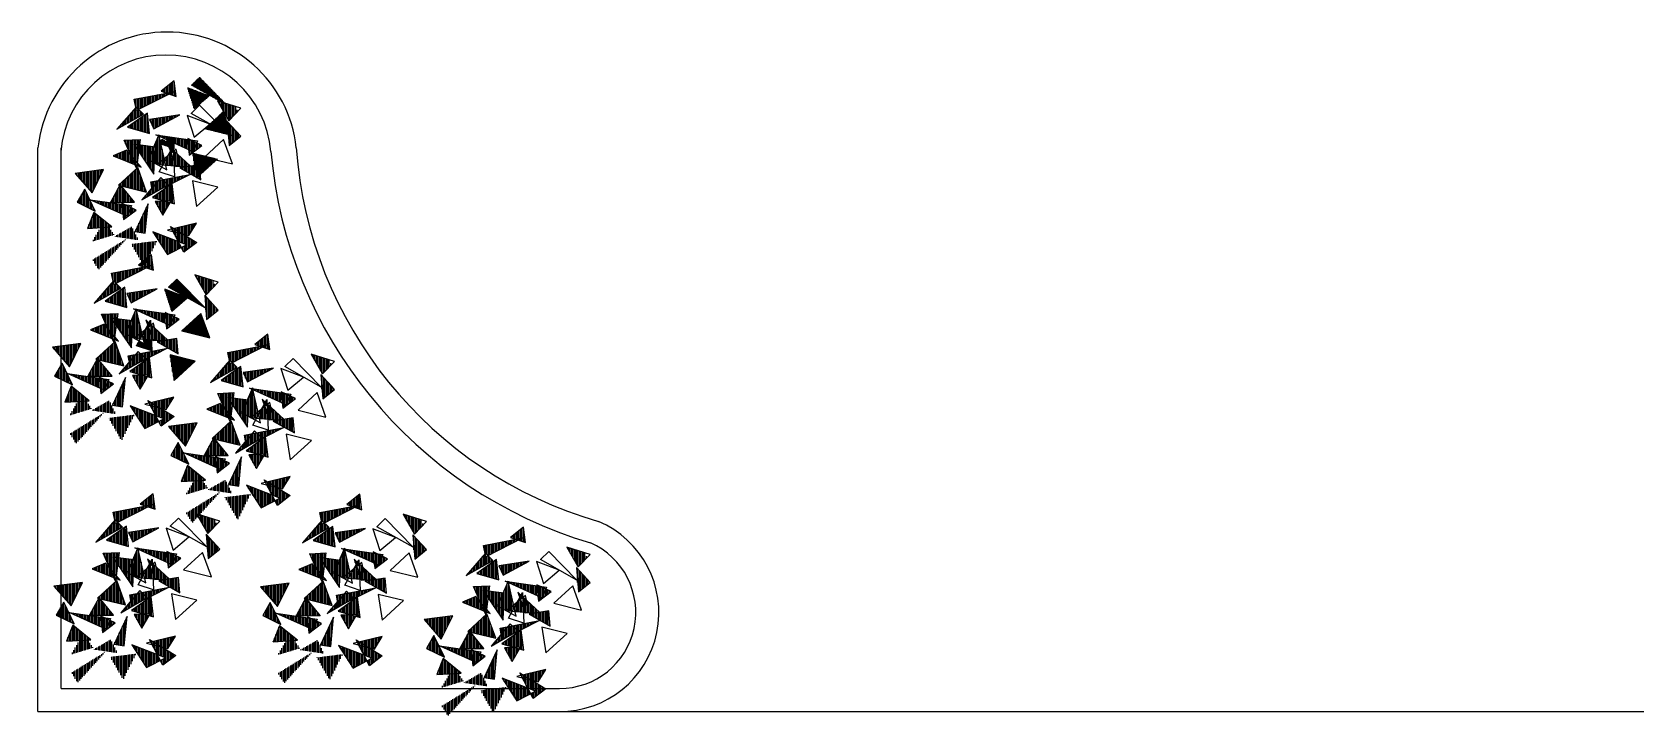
# Model space of a CAD drawing. Header units: millimetres. Extents: x 470 to 592, y 144 to 194.
# Drawn here: x 511.82 to 518.76, y 152.37 to 155.37 of the extents above; entities that cross this region are included whole.
import ezdxf

# ---------------------------------------------------------------- set-up
doc = ezdxf.new("R2010")
doc.units = ezdxf.units.MM
for name, color, linetype in [('JANELA', 5, 'Continuous'), ('PAREDE', 7, 'Continuous'), ('VEGET', 3, 'Continuous')]:
    doc.layers.add(name, color=color, linetype=linetype)

# ---------------------------------------------------------------- blocks, each defined once
blk = doc.blocks.new('VGARB__2')
for points in [[(-10.8, 26.1), (-15.9, 45), (-27.6, 31.8)], [(21.4, 37.7), (2.8, 44), (7.4, 26.9)], [(52.9, 45.1), (41.9, 28.6), (42.8, 49.5)], [(50.9, 19.9), (59.7, 36), (47.6, 44.1)], [(-39.6, 28.1), (-25.7, 37.1), (-35.2, 41)], [(45.1, 28), (41.3, 42.6), (31.3, 43.1)], [(-48.7, 15.5), (-40.5, 28.8), (-51.9, 31.8)], [(-40.2, 6.2), (-32.3, 32.4), (-32.6, 3.9)], [(3.8, 14.9), (4, 31.4), (-4.6, 25.7)], [(21.6, 2.2), (4.2, 23.3), (27.7, 7.2)], [(30.5, 8.4), (27.1, 23.6), (15.8, 15.5)], [(-30.1, 2.2), (-19.4, 13.5), (-32.3, 18.5)], [(-10.2, 17.2), (-8.1, -10.1), (-18.1, 16.6)], [(-7, 16.3), (-16.9, 20.7), (-16.4, 10)], [(12.9, 3.9), (-7, 3.9), (10.9, 14.8)], [(9.2, 0.3), (2.7, 14.4), (-6.2, 6.6)], [(-5.7, 0.9), (4.3, 12.2), (-0.8, 20.8)], [(17.6, 13.6), (15.8, 6.8), (35.4, 2.7)], [(26.4, 20.6), (32, 11.3), (37.7, 20.3)], [(56.4, 9), (54.1, 15.6), (35.6, 7.7)], [(-9.2, -8.4), (9.1, -6.7), (9.1, 7.9)], [(15.9, 1.5), (-0.6, -6.7), (4.7, -20.3)], [(34.2, -16), (29.1, 3), (17.4, -10.3)], [(53.2, -1.8), (43.3, 2.6), (43.9, -8.1)], [(-36, -21.4), (-37.8, -10.7), (-46.4, -17)], [(-15.3, -19), (-11.1, -13.4), (-27.9, -2.4)], [(-0.3, -18), (18.2, -10.8), (5.5, -27.4)], [(16, -8.5), (10.7, -22.6), (18.5, -28.8)], [(39.1, -0.8), (33.2, -15.2), (47.1, -15.2)], [(50, -0.9), (52.2, -28.2), (42.1, -1.5)], [(61.3, -6.4), (58.5, -21.8), (70.2, -20.4)], [(-22.4, -34.8), (-39.8, -13.7), (-16.3, -29.7)], [(-3.5, -29.6), (-6.9, -14.4), (-18.3, -22.4)], [(57.3, -21.5), (47.7, -34.9), (57.9, -35.1)], [(-16.4, -24.4), (-18.3, -31.1), (1.3, -35.3)], [(29.8, -30.1), (41.4, -45.9), (47.5, -29.3)]]:
    blk.add_lwpolyline(points, close=True)

msp = doc.modelspace()

# ---------------------------------------------------------------- hatches: boundary and pattern name
at = {"layer": 'JANELA'}
h = msp.add_hatch(dxfattribs=at)
h.set_pattern_fill('LINE', color=84, scale=0.002, angle=-90, style=0)
h.set_pattern_definition([(270, (307.1930985, 346.648144), (0.00635, -1e-18), [])])
h.paths.add_polyline_path([(512.4626, 155.0099), (512.332, 154.9905), (512.3504, 154.95)])
h.paths.add_polyline_path([(512.3319, 154.9299), (512.322, 155.0175), (512.237, 154.9571)])
h.paths.add_polyline_path([(512.3052, 155.013), (512.2842, 155.0336), (512.2751, 155.0289), (512.2725, 155.0429), (512.1906, 154.9476)])
h.paths.add_polyline_path([(512.4167, 155.101), (512.4049, 155.105), (512.2658, 155.0785), (512.2725, 155.0429), (512.2735, 155.0441), (512.2842, 155.0336)])
h.paths.add_polyline_path([(512.4363, 155.111), (512.4167, 155.101), (512.4469, 155.0906), (512.4378, 155.1577), (512.3819, 155.1129), (512.4049, 155.105)])
h.paths.add_polyline_path([(512.7135, 155.0261, 0.01436), (512.7035, 155.0467), (512.6259, 155.0713), (512.6749, 154.9852)])
h.paths.add_polyline_path([(512.7266, 154.918), (512.6681, 154.9818), (512.6757, 154.8774)])
h.paths.add_polyline_path([(512.501, 154.8592), (512.4971, 154.9034), (512.3733, 154.921), (512.3744, 154.9163)])
h.paths.add_polyline_path([(512.5179, 154.8516), (512.535, 154.8893), (512.5097, 154.9016), (512.4971, 154.9034), (512.501, 154.8592)])
h.paths.add_polyline_path([(512.5576, 154.8783), (512.535, 154.8893), (512.5179, 154.8516), (512.501, 154.8592), (512.503, 154.8366)])
h.paths.add_polyline_path([(512.3509, 154.7546), (512.3529, 154.8026), (512.3257, 154.8175), (512.3496, 154.8721), (512.2886, 154.8801), (512.2849, 154.8521)])
h.paths.add_polyline_path([(512.3961, 154.8211), (512.3744, 154.9163), (512.3698, 154.9183), (512.3496, 154.8721), (512.3558, 154.8713), (512.3529, 154.8026), (512.3649, 154.796)])
h.paths.add_polyline_path([(512.3987, 154.8097), (512.3961, 154.8211), (512.3649, 154.796), (512.3658, 154.7955), (512.39, 154.7938)])
h.paths.add_polyline_path([(512.4379, 154.7904), (512.437, 154.8109), (512.4251, 154.8444), (512.4119, 154.8337), (512.3987, 154.8097), (512.4025, 154.7929)])
h.paths.add_polyline_path([(512.5534, 154.7296), (512.5478, 154.7944), (512.5089, 154.7883), (512.509, 154.7882), (512.5078, 154.7882), (512.4623, 154.7811)])
h.paths.add_polyline_path([(512.5078, 154.7882), (512.5089, 154.7883), (512.451, 154.842), (512.4632, 154.7886), (512.4445, 154.7899), (512.4458, 154.7862)])
h.paths.add_polyline_path([(512.4632, 154.7886), (512.451, 154.842), (512.4376, 154.8544), (512.4352, 154.8524), (512.437, 154.8109), (512.4445, 154.7899)])
h.paths.add_polyline_path([(512.4352, 154.8524), (512.435, 154.8568), (512.4281, 154.8632), (512.4222, 154.8526), (512.4251, 154.8444)])
h.paths.add_polyline_path([(512.4222, 154.8526), (512.4281, 154.8632), (512.4137, 154.8765)])
h.paths.add_polyline_path([(512.3529, 154.8026), (512.3558, 154.8713), (512.3496, 154.8721), (512.3257, 154.8175)])
h.paths.add_polyline_path([(512.2496, 154.8371), (512.2785, 154.8036), (512.2849, 154.8521), (512.2637, 154.8834), (512.2886, 154.8801), (512.2917, 154.9041), (512.2216, 154.9008)])
h.paths.add_polyline_path([(512.2849, 154.8521), (512.2886, 154.8801), (512.2637, 154.8834)], flags=16)
h.paths.add_polyline_path([(512.2682, 154.7951), (512.2496, 154.8371), (512.2325, 154.8569), (512.1743, 154.8321)])
h.paths.add_polyline_path([(512.2769, 154.7916), (512.2785, 154.8036), (512.2496, 154.8371), (512.2682, 154.7951)])
h.paths.add_polyline_path([(512.2951, 154.7844), (512.2785, 154.8036), (512.2769, 154.7916)])
h.paths.add_polyline_path([(512.3187, 154.6764), (512.2804, 154.782), (512.1977, 154.706), (512.2027, 154.7048), (512.2049, 154.7089), (512.2096, 154.7031)])
h.paths.add_polyline_path([(512.4126, 154.7078), (512.3892, 154.7306), (512.3708, 154.7271), (512.3423, 154.694), (512.3466, 154.6711), (512.3624, 154.6792)])
h.paths.add_polyline_path([(512.5078, 154.7533), (512.3892, 154.7306), (512.4126, 154.7078), (512.3624, 154.6792)])
h.paths.add_polyline_path([(512.3423, 154.694), (512.3708, 154.7271), (512.3373, 154.7207)])
h.paths.add_polyline_path([(512.3624, 154.6792), (512.3466, 154.6711), (512.3423, 154.694), (512.2979, 154.6424)])
h.paths.add_polyline_path([(512.267, 154.6321), (512.2096, 154.7031), (512.2027, 154.7048), (512.1627, 154.6315)])
h.paths.add_polyline_path([(512.1327, 154.7733), (512.0092, 154.7571), (512.0831, 154.6725)])
h.paths.add_polyline_path([(512.4249, 154.6376), (512.4205, 154.63), (512.4393, 154.6246), (512.4293, 154.7123), (512.3444, 154.6518), (512.398, 154.6365)])
h.paths.add_polyline_path([(512.4205, 154.63), (512.398, 154.6365), (512.3562, 154.6347), (512.389, 154.5755)])
h.paths.add_polyline_path([(512.3125, 154.4991), (512.325, 154.6256), (512.2687, 154.5062)])
h.paths.add_polyline_path([(512.2332, 154.5717), (512.2503, 154.6094), (512.225, 154.6217), (512.2124, 154.6235), (512.2163, 154.5793)])
h.paths.add_polyline_path([(512.2729, 154.5984), (512.2503, 154.6094), (512.2332, 154.5717), (512.2163, 154.5793), (512.2183, 154.5566)])
h.paths.add_polyline_path([(512.2163, 154.5793), (512.2124, 154.6235), (512.0749, 154.643)])
h.paths.add_polyline_path([(512.5352, 154.5414), (512.4371, 154.5178), (512.4764, 154.494), (512.5018, 154.4876)])
h.paths.add_polyline_path([(512.4764, 154.494), (512.4371, 154.5178), (512.4279, 154.5156), (512.4335, 154.5048)])
h.paths.add_polyline_path([(512.4915, 154.448), (512.4692, 154.4364), (512.4804, 154.415), (512.536, 154.458), (512.4764, 154.494), (512.4335, 154.5048), (512.4561, 154.4615)])
h.paths.add_polyline_path([(512.4692, 154.4364), (512.4561, 154.4615), (512.3461, 154.5033), (512.4092, 154.4051)])
h.paths.add_polyline_path([(512.3646, 154.4647), (512.2532, 154.4508), (512.309, 154.3533)])
h.paths.add_polyline_path([(512.2843, 154.4682), (512.256, 154.5268), (512.1808, 154.4839)])
h.paths.add_polyline_path([(512.2333, 154.4741), (512.0856, 154.3828), (512.1119, 154.3399)])
h.paths.add_polyline_path([(512.179, 154.4912), (512.1562, 154.5252), (512.1195, 154.5228), (512.0842, 154.4625)])
h.paths.add_polyline_path([(512.1562, 154.5252), (512.141, 154.5479), (512.1364, 154.5517), (512.1195, 154.5228)])
h.paths.add_polyline_path([(512.1562, 154.5252), (512.168, 154.526), (512.141, 154.5479)])
h.paths.add_polyline_path([(512.0962, 154.5941), (512.0513, 154.6886), (512.0186, 154.6323)])
h.paths.add_polyline_path([(512.1195, 154.5228), (512.1364, 154.5517), (512.0911, 154.5885), (512.0629, 154.5192)])
h = msp.add_hatch(dxfattribs=at)
h.set_pattern_fill('LINE', color=84, scale=0.001, angle=-90, style=0)
h.set_pattern_definition([(270, (307.1930985, 346.7697972), (0.003175, -6e-19), [])])
h.paths.add_polyline_path([(512.6272, 154.8193), (512.5181, 154.8461), (512.5355, 154.7351)])
h.paths.add_polyline_path([(512.5692, 154.9496), (512.6901, 154.9199), (512.6519, 155.0256)])
h.paths.add_polyline_path([(512.5252, 155.0358), (512.5925, 155.0927), (512.4952, 155.1299)])
h.paths.add_polyline_path([(512.6702, 155.0501), (512.5485, 155.174), (512.5125, 155.1387)], flags=17)
h.paths.add_polyline_path([(512.4071, 154.8945), (512.3851, 154.9066), (512.3735, 154.8854), (512.4401, 154.863), (512.4379, 154.912), (512.4025, 154.9145)])
h.paths.add_polyline_path([(512.4506, 154.2994), (512.4145, 154.2642), (512.5723, 154.1755)])
h.paths.add_polyline_path([(512.4272, 154.1612), (512.4946, 154.2181), (512.3972, 154.2553)])
h.paths.add_polyline_path([(512.5922, 154.0453), (512.5539, 154.151), (512.4712, 154.075)])
h.paths.add_polyline_path([(512.4201, 153.9715), (512.4375, 153.8605), (512.5293, 153.9447)])
h.paths.add_polyline_path([(512.3421, 153.9884), (512.34, 154.0375), (512.3046, 154.04), (512.3092, 154.0199), (512.2872, 154.032), (512.2756, 154.0108)])
h = msp.add_hatch(dxfattribs=at)
h.set_pattern_fill('LINE', color=84, scale=0.002, angle=-90, style=0)
h.set_pattern_definition([(270, (307.0951455, 345.8952225), (0.00635, -1e-18), [])])
h.paths.add_polyline_path([(512.3646, 154.2569), (512.234, 154.2375), (512.2524, 154.1971)])
h.paths.add_polyline_path([(512.234, 154.1769), (512.224, 154.2646), (512.1391, 154.2041)])
h.paths.add_polyline_path([(512.2073, 154.2601), (512.1863, 154.2806), (512.1771, 154.276), (512.1745, 154.29), (512.0926, 154.1947)])
h.paths.add_polyline_path([(512.3187, 154.3481), (512.307, 154.3521), (512.1678, 154.3255), (512.1745, 154.29), (512.1755, 154.2911), (512.1863, 154.2806)])
h.paths.add_polyline_path([(512.3384, 154.3581), (512.3187, 154.3481), (512.349, 154.3377), (512.3399, 154.4048), (512.2839, 154.36), (512.307, 154.3521)])
h.paths.add_polyline_path([(512.6156, 154.2731, 0.01436), (512.6056, 154.2938), (512.528, 154.3184), (512.5769, 154.2322)])
h.paths.add_polyline_path([(512.6286, 154.1651), (512.5702, 154.2289), (512.5778, 154.1245)])
h.paths.add_polyline_path([(512.403, 154.1063), (512.3991, 154.1505), (512.2754, 154.1681), (512.2764, 154.1634)])
h.paths.add_polyline_path([(512.4199, 154.0987), (512.4371, 154.1364), (512.4117, 154.1487), (512.3991, 154.1505), (512.403, 154.1063)])
h.paths.add_polyline_path([(512.4596, 154.1254), (512.4371, 154.1364), (512.4199, 154.0987), (512.403, 154.1063), (512.405, 154.0836)])
h.paths.add_polyline_path([(512.253, 154.0017), (512.2549, 154.0497), (512.2278, 154.0646), (512.2517, 154.1192), (512.1906, 154.1272), (512.187, 154.0992)])
h.paths.add_polyline_path([(512.2982, 154.0681), (512.2764, 154.1634), (512.2719, 154.1654), (512.2517, 154.1192), (512.2578, 154.1184), (512.2549, 154.0497), (512.2669, 154.0431)])
h.paths.add_polyline_path([(512.3008, 154.0568), (512.2982, 154.0681), (512.2669, 154.0431), (512.2678, 154.0426), (512.292, 154.0409)])
h.paths.add_polyline_path([(512.34, 154.0375), (512.3391, 154.058), (512.3272, 154.0914), (512.3139, 154.0808), (512.3008, 154.0568), (512.3046, 154.04)])
h.paths.add_polyline_path([(512.4554, 153.9767), (512.4499, 154.0415), (512.4109, 154.0354), (512.4111, 154.0353), (512.4098, 154.0353), (512.3643, 154.0282)])
h.paths.add_polyline_path([(512.4098, 154.0353), (512.4109, 154.0354), (512.353, 154.0891), (512.3653, 154.0357), (512.3465, 154.037), (512.3478, 154.0333)])
h.paths.add_polyline_path([(512.3653, 154.0357), (512.353, 154.0891), (512.3396, 154.1015), (512.3372, 154.0995), (512.3391, 154.058), (512.3465, 154.037)])
h.paths.add_polyline_path([(512.3372, 154.0995), (512.337, 154.1039), (512.3301, 154.1103), (512.3243, 154.0996), (512.3272, 154.0914)])
h.paths.add_polyline_path([(512.3243, 154.0996), (512.3301, 154.1103), (512.3158, 154.1236)])
h.paths.add_polyline_path([(512.2549, 154.0497), (512.2578, 154.1184), (512.2517, 154.1192), (512.2278, 154.0646)])
h.paths.add_polyline_path([(512.1517, 154.0842), (512.1806, 154.0507), (512.187, 154.0992), (512.1658, 154.1305), (512.1906, 154.1272), (512.1938, 154.1511), (512.1236, 154.1479)])
h.paths.add_polyline_path([(512.187, 154.0992), (512.1906, 154.1272), (512.1658, 154.1305)], flags=16)
h.paths.add_polyline_path([(512.1702, 154.0421), (512.1517, 154.0842), (512.1346, 154.104), (512.0764, 154.0792)])
h.paths.add_polyline_path([(512.179, 154.0387), (512.1806, 154.0507), (512.1517, 154.0842), (512.1702, 154.0421)])
h.paths.add_polyline_path([(512.1972, 154.0315), (512.1806, 154.0507), (512.179, 154.0387)])
h.paths.add_polyline_path([(512.2207, 153.9234), (512.1825, 154.0291), (512.0998, 153.9531), (512.1047, 153.9519), (512.107, 153.956), (512.1117, 153.9502)])
h.paths.add_polyline_path([(512.3146, 153.9549), (512.2913, 153.9777), (512.2728, 153.9742), (512.2443, 153.9411), (512.2487, 153.9182), (512.2644, 153.9262)])
h.paths.add_polyline_path([(512.4099, 154.0003), (512.2913, 153.9777), (512.3146, 153.9549), (512.2644, 153.9262)])
h.paths.add_polyline_path([(512.2443, 153.9411), (512.2728, 153.9742), (512.2393, 153.9678)])
h.paths.add_polyline_path([(512.2644, 153.9262), (512.2487, 153.9182), (512.2443, 153.9411), (512.2, 153.8895)])
h.paths.add_polyline_path([(512.169, 153.8792), (512.1117, 153.9502), (512.1047, 153.9519), (512.0648, 153.8786)])
h.paths.add_polyline_path([(512.0347, 154.0204), (511.9112, 154.0042), (511.9851, 153.9196)])
h.paths.add_polyline_path([(512.3269, 153.8846), (512.3225, 153.8771), (512.3414, 153.8717), (512.3314, 153.9593), (512.2464, 153.8989), (512.3001, 153.8835)])
h.paths.add_polyline_path([(512.3225, 153.8771), (512.3001, 153.8835), (512.2582, 153.8818), (512.291, 153.8226)])
h.paths.add_polyline_path([(512.2146, 153.7461), (512.227, 153.8727), (512.1708, 153.7533)])
h.paths.add_polyline_path([(512.1353, 153.8187), (512.1524, 153.8565), (512.127, 153.8688), (512.1144, 153.8706), (512.1184, 153.8264)])
h.paths.add_polyline_path([(512.1749, 153.8455), (512.1524, 153.8565), (512.1353, 153.8187), (512.1184, 153.8264), (512.1203, 153.8037)])
h.paths.add_polyline_path([(512.1184, 153.8264), (512.1144, 153.8706), (511.977, 153.8901)])
h.paths.add_polyline_path([(512.4372, 153.7885), (512.3391, 153.7649), (512.3784, 153.7411), (512.4038, 153.7347)])
h.paths.add_polyline_path([(512.3784, 153.7411), (512.3391, 153.7649), (512.3299, 153.7626), (512.3355, 153.7519)])
h.paths.add_polyline_path([(512.3935, 153.6951), (512.3713, 153.6835), (512.3824, 153.6621), (512.438, 153.7051), (512.3784, 153.7411), (512.3355, 153.7519), (512.3582, 153.7086)])
h.paths.add_polyline_path([(512.3713, 153.6835), (512.3582, 153.7086), (512.2481, 153.7504), (512.3112, 153.6521)])
h.paths.add_polyline_path([(512.2667, 153.7118), (512.1552, 153.6979), (512.211, 153.6004)])
h.paths.add_polyline_path([(512.1863, 153.7153), (512.158, 153.7739), (512.0828, 153.731)])
h.paths.add_polyline_path([(512.1353, 153.7212), (511.9876, 153.6299), (512.014, 153.5869)])
h.paths.add_polyline_path([(512.081, 153.7383), (512.0583, 153.7723), (512.0215, 153.7699), (511.9862, 153.7096)])
h.paths.add_polyline_path([(512.0583, 153.7723), (512.0431, 153.7949), (512.0384, 153.7987), (512.0215, 153.7699)])
h.paths.add_polyline_path([(512.0583, 153.7723), (512.07, 153.773), (512.0431, 153.7949)])
h.paths.add_polyline_path([(511.9982, 153.8411), (511.9533, 153.9357), (511.9206, 153.8794)])
h.paths.add_polyline_path([(512.0215, 153.7699), (512.0384, 153.7987), (511.9932, 153.8356), (511.965, 153.7663)])
h = msp.add_hatch(dxfattribs=at)
h.set_pattern_fill('LINE', color=84, scale=0.002, angle=-90, style=0)
h.set_pattern_definition([(270, (307.598036, 345.552022), (0.00635, -1e-18), [])])
h.paths.add_polyline_path([(512.8675, 153.9137), (512.7369, 153.8943), (512.7553, 153.8539)])
h.paths.add_polyline_path([(512.7369, 153.8337), (512.7269, 153.9214), (512.642, 153.8609)])
h.paths.add_polyline_path([(512.7102, 153.9169), (512.6892, 153.9374), (512.68, 153.9328), (512.6774, 153.9468), (512.5955, 153.8515)])
h.paths.add_polyline_path([(512.8216, 154.0049), (512.8098, 154.0089), (512.6707, 153.9823), (512.6774, 153.9468), (512.6784, 153.9479), (512.6892, 153.9374)])
h.paths.add_polyline_path([(512.8413, 154.0149), (512.8216, 154.0049), (512.8519, 153.9945), (512.8428, 154.0616), (512.7868, 154.0168), (512.8098, 154.0089)])
h.paths.add_polyline_path([(513.1185, 153.9299, 0.01436), (513.1085, 153.9506), (513.0309, 153.9752), (513.0798, 153.889)])
h.paths.add_polyline_path([(513.1315, 153.8219), (513.0731, 153.8857), (513.0807, 153.7813)])
h.paths.add_polyline_path([(512.9059, 153.7631), (512.902, 153.8073), (512.7783, 153.8249), (512.7793, 153.8202)])
h.paths.add_polyline_path([(512.9228, 153.7555), (512.94, 153.7932), (512.9146, 153.8055), (512.902, 153.8073), (512.9059, 153.7631)])
h.paths.add_polyline_path([(512.9625, 153.7822), (512.94, 153.7932), (512.9228, 153.7555), (512.9059, 153.7631), (512.9079, 153.7404)])
h.paths.add_polyline_path([(512.7559, 153.6585), (512.7578, 153.7065), (512.7307, 153.7214), (512.7546, 153.776), (512.6935, 153.784), (512.6898, 153.756)])
h.paths.add_polyline_path([(512.8011, 153.7249), (512.7793, 153.8202), (512.7748, 153.8222), (512.7546, 153.776), (512.7607, 153.7752), (512.7578, 153.7065), (512.7698, 153.6999)])
h.paths.add_polyline_path([(512.8037, 153.7136), (512.8011, 153.7249), (512.7698, 153.6999), (512.7707, 153.6994), (512.7949, 153.6977)])
h.paths.add_polyline_path([(512.8429, 153.6943), (512.842, 153.7148), (512.8301, 153.7482), (512.8168, 153.7376), (512.8037, 153.7136), (512.8075, 153.6968)])
h.paths.add_polyline_path([(512.9583, 153.6335), (512.9528, 153.6983), (512.9138, 153.6922), (512.914, 153.6921), (512.9127, 153.6921), (512.8672, 153.685)])
h.paths.add_polyline_path([(512.9127, 153.6921), (512.9138, 153.6922), (512.8559, 153.7459), (512.8681, 153.6925), (512.8494, 153.6938), (512.8507, 153.6901)])
h.paths.add_polyline_path([(512.8681, 153.6925), (512.8559, 153.7459), (512.8425, 153.7583), (512.8401, 153.7563), (512.842, 153.7148), (512.8494, 153.6938)])
h.paths.add_polyline_path([(512.8401, 153.7563), (512.8399, 153.7607), (512.833, 153.7671), (512.8272, 153.7564), (512.8301, 153.7482)])
h.paths.add_polyline_path([(512.8272, 153.7564), (512.833, 153.7671), (512.8187, 153.7804)])
h.paths.add_polyline_path([(512.7578, 153.7065), (512.7607, 153.7752), (512.7546, 153.776), (512.7307, 153.7214)])
h.paths.add_polyline_path([(512.6546, 153.741), (512.6835, 153.7075), (512.6898, 153.756), (512.6686, 153.7873), (512.6935, 153.784), (512.6967, 153.8079), (512.6265, 153.8047)])
h.paths.add_polyline_path([(512.6898, 153.756), (512.6935, 153.784), (512.6686, 153.7873)], flags=16)
h.paths.add_polyline_path([(512.6731, 153.6989), (512.6546, 153.741), (512.6375, 153.7608), (512.5792, 153.736)])
h.paths.add_polyline_path([(512.6819, 153.6955), (512.6835, 153.7075), (512.6546, 153.741), (512.6731, 153.6989)])
h.paths.add_polyline_path([(512.7001, 153.6883), (512.6835, 153.7075), (512.6819, 153.6955)])
h.paths.add_polyline_path([(512.7236, 153.5802), (512.6854, 153.6859), (512.6026, 153.6099), (512.6076, 153.6087), (512.6099, 153.6128), (512.6146, 153.607)])
h.paths.add_polyline_path([(512.8175, 153.6117), (512.7942, 153.6345), (512.7757, 153.631), (512.7472, 153.5979), (512.7515, 153.575), (512.7673, 153.583)])
h.paths.add_polyline_path([(512.9128, 153.6571), (512.7942, 153.6345), (512.8175, 153.6117), (512.7673, 153.583)])
h.paths.add_polyline_path([(512.7472, 153.5979), (512.7757, 153.631), (512.7422, 153.6246)])
h.paths.add_polyline_path([(512.7673, 153.583), (512.7515, 153.575), (512.7472, 153.5979), (512.7029, 153.5463)])
h.paths.add_polyline_path([(512.6719, 153.536), (512.6146, 153.607), (512.6076, 153.6087), (512.5677, 153.5354)])
h.paths.add_polyline_path([(512.5376, 153.6772), (512.4141, 153.661), (512.488, 153.5764)])
h.paths.add_polyline_path([(512.8298, 153.5414), (512.8254, 153.5339), (512.8442, 153.5285), (512.8343, 153.6161), (512.7493, 153.5557), (512.803, 153.5403)])
h.paths.add_polyline_path([(512.8254, 153.5339), (512.803, 153.5403), (512.7611, 153.5386), (512.7939, 153.4794)])
h.paths.add_polyline_path([(512.7174, 153.4029), (512.7299, 153.5295), (512.6736, 153.4101)])
h.paths.add_polyline_path([(512.6381, 153.4755), (512.6553, 153.5133), (512.6299, 153.5256), (512.6173, 153.5274), (512.6212, 153.4832)])
h.paths.add_polyline_path([(512.6778, 153.5023), (512.6553, 153.5133), (512.6381, 153.4755), (512.6212, 153.4832), (512.6232, 153.4605)])
h.paths.add_polyline_path([(512.6212, 153.4832), (512.6173, 153.5274), (512.4798, 153.5469)])
h.paths.add_polyline_path([(512.9401, 153.4453), (512.842, 153.4217), (512.8813, 153.3979), (512.9067, 153.3915)])
h.paths.add_polyline_path([(512.8813, 153.3979), (512.842, 153.4217), (512.8328, 153.4194), (512.8384, 153.4087)])
h.paths.add_polyline_path([(512.8964, 153.3519), (512.8742, 153.3403), (512.8853, 153.3189), (512.9409, 153.3619), (512.8813, 153.3979), (512.8384, 153.4087), (512.8611, 153.3654)])
h.paths.add_polyline_path([(512.8742, 153.3403), (512.8611, 153.3654), (512.751, 153.4072), (512.8141, 153.3089)])
h.paths.add_polyline_path([(512.7696, 153.3686), (512.6581, 153.3547), (512.7139, 153.2572)])
h.paths.add_polyline_path([(512.6892, 153.3721), (512.6609, 153.4307), (512.5857, 153.3878)])
h.paths.add_polyline_path([(512.6382, 153.378), (512.4905, 153.2867), (512.5169, 153.2437)])
h.paths.add_polyline_path([(512.5839, 153.3951), (512.5611, 153.4291), (512.5244, 153.4267), (512.4891, 153.3664)])
h.paths.add_polyline_path([(512.5611, 153.4291), (512.546, 153.4517), (512.5413, 153.4555), (512.5244, 153.4267)])
h.paths.add_polyline_path([(512.5611, 153.4291), (512.5729, 153.4298), (512.546, 153.4517)])
h.paths.add_polyline_path([(512.5011, 153.4979), (512.4562, 153.5925), (512.4235, 153.5362)])
h.paths.add_polyline_path([(512.5244, 153.4267), (512.5413, 153.4555), (512.4961, 153.4924), (512.4678, 153.4231)])
h = msp.add_hatch(dxfattribs=at)
h.set_pattern_fill('LINE', color=84, scale=0.002, angle=-90, style=0)
h.set_pattern_definition([(270, (307.102195, 344.8605855), (0.00635, -1e-18), [])])
h.paths.add_polyline_path([(512.3717, 153.2223), (512.2411, 153.2029), (512.2594, 153.1625)])
h.paths.add_polyline_path([(512.241, 153.1423), (512.2311, 153.2299), (512.1461, 153.1695)])
h.paths.add_polyline_path([(512.2143, 153.2255), (512.1933, 153.246), (512.1842, 153.2413), (512.1816, 153.2553), (512.0997, 153.1601)])
h.paths.add_polyline_path([(512.3258, 153.3135), (512.314, 153.3175), (512.1749, 153.2909), (512.1816, 153.2553), (512.1826, 153.2565), (512.1933, 153.246)])
h.paths.add_polyline_path([(512.3454, 153.3235), (512.3258, 153.3135), (512.356, 153.3031), (512.3469, 153.3702), (512.291, 153.3254), (512.314, 153.3175)])
h.paths.add_polyline_path([(512.6226, 153.2385, 0.01436), (512.6126, 153.2592), (512.535, 153.2837), (512.5839, 153.1976)])
h.paths.add_polyline_path([(512.6357, 153.1304), (512.5772, 153.1942), (512.5848, 153.0899)])
h.paths.add_polyline_path([(512.4101, 153.0716), (512.4062, 153.1159), (512.2824, 153.1334), (512.2835, 153.1287)])
h.paths.add_polyline_path([(512.427, 153.064), (512.4441, 153.1018), (512.4188, 153.1141), (512.4062, 153.1159), (512.4101, 153.0716)])
h.paths.add_polyline_path([(512.4667, 153.0908), (512.4441, 153.1018), (512.427, 153.064), (512.4101, 153.0716), (512.4121, 153.049)])
h.paths.add_polyline_path([(512.26, 152.9671), (512.262, 153.015), (512.2348, 153.0299), (512.2587, 153.0845), (512.1977, 153.0926), (512.194, 153.0645)])
h.paths.add_polyline_path([(512.3052, 153.0335), (512.2835, 153.1287), (512.2789, 153.1308), (512.2587, 153.0845), (512.2648, 153.0837), (512.262, 153.015), (512.274, 153.0084)])
h.paths.add_polyline_path([(512.3078, 153.0221), (512.3052, 153.0335), (512.274, 153.0084), (512.2749, 153.0079), (512.2991, 153.0062)])
h.paths.add_polyline_path([(512.347, 153.0028), (512.3461, 153.0233), (512.3342, 153.0568), (512.321, 153.0462), (512.3078, 153.0221), (512.3116, 153.0053)])
h.paths.add_polyline_path([(512.4624, 152.942), (512.4569, 153.0068), (512.418, 153.0008), (512.4181, 153.0007), (512.4169, 153.0006), (512.3714, 152.9936)])
h.paths.add_polyline_path([(512.4169, 153.0006), (512.418, 153.0008), (512.3601, 153.0544), (512.3723, 153.001), (512.3536, 153.0024), (512.3549, 152.9986)])
h.paths.add_polyline_path([(512.3723, 153.001), (512.3601, 153.0544), (512.3467, 153.0668), (512.3443, 153.0649), (512.3461, 153.0233), (512.3536, 153.0024)])
h.paths.add_polyline_path([(512.3443, 153.0649), (512.3441, 153.0692), (512.3372, 153.0756), (512.3313, 153.065), (512.3342, 153.0568)])
h.paths.add_polyline_path([(512.3313, 153.065), (512.3372, 153.0756), (512.3228, 153.0889)])
h.paths.add_polyline_path([(512.262, 153.015), (512.2648, 153.0837), (512.2587, 153.0845), (512.2348, 153.0299)])
h.paths.add_polyline_path([(512.1587, 153.0495), (512.1876, 153.0161), (512.194, 153.0645), (512.1728, 153.0958), (512.1977, 153.0926), (512.2008, 153.1165), (512.1307, 153.1132)])
h.paths.add_polyline_path([(512.194, 153.0645), (512.1977, 153.0926), (512.1728, 153.0958)], flags=16)
h.paths.add_polyline_path([(512.1773, 153.0075), (512.1587, 153.0495), (512.1416, 153.0694), (512.0834, 153.0446)])
h.paths.add_polyline_path([(512.186, 153.004), (512.1876, 153.0161), (512.1587, 153.0495), (512.1773, 153.0075)])
h.paths.add_polyline_path([(512.2042, 152.9969), (512.1876, 153.0161), (512.186, 153.004)])
h.paths.add_polyline_path([(512.2278, 152.8888), (512.1895, 152.9944), (512.1068, 152.9185), (512.1118, 152.9172), (512.114, 152.9214), (512.1187, 152.9155)])
h.paths.add_polyline_path([(512.3217, 152.9203), (512.2983, 152.9431), (512.2799, 152.9395), (512.2514, 152.9064), (512.2557, 152.8836), (512.2715, 152.8916)])
h.paths.add_polyline_path([(512.4169, 152.9657), (512.2983, 152.9431), (512.3217, 152.9203), (512.2715, 152.8916)])
h.paths.add_polyline_path([(512.2514, 152.9064), (512.2799, 152.9395), (512.2464, 152.9331)])
h.paths.add_polyline_path([(512.2715, 152.8916), (512.2557, 152.8836), (512.2514, 152.9064), (512.207, 152.8548)])
h.paths.add_polyline_path([(512.1761, 152.8446), (512.1187, 152.9155), (512.1118, 152.9172), (512.0718, 152.8439)])
h.paths.add_polyline_path([(512.0418, 152.9858), (511.9183, 152.9696), (511.9922, 152.885)])
h.paths.add_polyline_path([(512.334, 152.85), (512.3296, 152.8425), (512.3484, 152.8371), (512.3384, 152.9247), (512.2535, 152.8643), (512.3071, 152.8489)])
h.paths.add_polyline_path([(512.3296, 152.8425), (512.3071, 152.8489), (512.2653, 152.8472), (512.2981, 152.7879)])
h.paths.add_polyline_path([(512.2216, 152.7115), (512.2341, 152.8381), (512.1778, 152.7186)])
h.paths.add_polyline_path([(512.1423, 152.7841), (512.1594, 152.8218), (512.1341, 152.8342), (512.1215, 152.8359), (512.1254, 152.7917)])
h.paths.add_polyline_path([(512.182, 152.8109), (512.1594, 152.8218), (512.1423, 152.7841), (512.1254, 152.7917), (512.1274, 152.7691)])
h.paths.add_polyline_path([(512.1254, 152.7917), (512.1215, 152.8359), (511.984, 152.8555)])
h.paths.add_polyline_path([(512.4443, 152.7538), (512.3461, 152.7302), (512.3855, 152.7065), (512.4109, 152.7001)])
h.paths.add_polyline_path([(512.3855, 152.7065), (512.3461, 152.7302), (512.337, 152.728), (512.3426, 152.7173)])
h.paths.add_polyline_path([(512.4006, 152.6605), (512.3783, 152.6489), (512.3895, 152.6275), (512.4451, 152.6705), (512.3855, 152.7065), (512.3426, 152.7173), (512.3652, 152.6739)])
h.paths.add_polyline_path([(512.3783, 152.6489), (512.3652, 152.6739), (512.2552, 152.7158), (512.3183, 152.6175)])
h.paths.add_polyline_path([(512.2737, 152.6772), (512.1623, 152.6633), (512.2181, 152.5658)])
h.paths.add_polyline_path([(512.1934, 152.6806), (512.1651, 152.7392), (512.0899, 152.6963)])
h.paths.add_polyline_path([(512.1424, 152.6865), (511.9946, 152.5953), (512.021, 152.5523)])
h.paths.add_polyline_path([(512.0881, 152.7036), (512.0653, 152.7376), (512.0286, 152.7353), (511.9933, 152.6749)])
h.paths.add_polyline_path([(512.0653, 152.7376), (512.0501, 152.7603), (512.0455, 152.7641), (512.0286, 152.7353)])
h.paths.add_polyline_path([(512.0653, 152.7376), (512.077, 152.7384), (512.0501, 152.7603)])
h.paths.add_polyline_path([(512.0053, 152.8065), (511.9604, 152.901), (511.9277, 152.8448)])
h.paths.add_polyline_path([(512.0286, 152.7353), (512.0455, 152.7641), (512.0002, 152.8009), (511.972, 152.7316)])
h = msp.add_hatch(dxfattribs=at)
h.set_pattern_fill('LINE', color=84, scale=0.002, angle=-90, style=0)
h.set_pattern_definition([(270, (307.996007, 344.858364), (0.00635, -1e-18), [])])
h.paths.add_polyline_path([(513.2655, 153.2201), (513.1349, 153.2007), (513.1533, 153.1603)])
h.paths.add_polyline_path([(513.1348, 153.1401), (513.1249, 153.2277), (513.0399, 153.1673)])
h.paths.add_polyline_path([(513.1081, 153.2233), (513.0871, 153.2438), (513.078, 153.2391), (513.0754, 153.2531), (512.9935, 153.1579)])
h.paths.add_polyline_path([(513.2196, 153.3112), (513.2078, 153.3153), (513.0687, 153.2887), (513.0754, 153.2531), (513.0764, 153.2543), (513.0871, 153.2438)])
h.paths.add_polyline_path([(513.2392, 153.3213), (513.2196, 153.3112), (513.2498, 153.3009), (513.2407, 153.368), (513.1848, 153.3231), (513.2078, 153.3153)])
h.paths.add_polyline_path([(513.5164, 153.2363, 0.01436), (513.5064, 153.2569), (513.4288, 153.2815), (513.4778, 153.1954)])
h.paths.add_polyline_path([(513.5295, 153.1282), (513.471, 153.192), (513.4786, 153.0877)])
h.paths.add_polyline_path([(513.3039, 153.0694), (513.3, 153.1137), (513.1762, 153.1312), (513.1773, 153.1265)])
h.paths.add_polyline_path([(513.3208, 153.0618), (513.3379, 153.0995), (513.3126, 153.1119), (513.3, 153.1137), (513.3039, 153.0694)])
h.paths.add_polyline_path([(513.3605, 153.0886), (513.3379, 153.0995), (513.3208, 153.0618), (513.3039, 153.0694), (513.3059, 153.0468)])
h.paths.add_polyline_path([(513.1538, 152.9648), (513.1558, 153.0128), (513.1286, 153.0277), (513.1525, 153.0823), (513.0915, 153.0904), (513.0878, 153.0623)])
h.paths.add_polyline_path([(513.199, 153.0313), (513.1773, 153.1265), (513.1727, 153.1286), (513.1525, 153.0823), (513.1587, 153.0815), (513.1558, 153.0128), (513.1678, 153.0062)])
h.paths.add_polyline_path([(513.2016, 153.0199), (513.199, 153.0313), (513.1678, 153.0062), (513.1687, 153.0057), (513.1929, 153.004)])
h.paths.add_polyline_path([(513.2408, 153.0006), (513.2399, 153.0211), (513.228, 153.0546), (513.2148, 153.044), (513.2016, 153.0199), (513.2055, 153.0031)])
h.paths.add_polyline_path([(513.3563, 152.9398), (513.3507, 153.0046), (513.3118, 152.9986), (513.3119, 152.9984), (513.3107, 152.9984), (513.2652, 152.9913)])
h.paths.add_polyline_path([(513.3107, 152.9984), (513.3118, 152.9986), (513.2539, 153.0522), (513.2661, 152.9988), (513.2474, 153.0001), (513.2487, 152.9964)])
h.paths.add_polyline_path([(513.2661, 152.9988), (513.2539, 153.0522), (513.2405, 153.0646), (513.2381, 153.0627), (513.2399, 153.0211), (513.2474, 153.0001)])
h.paths.add_polyline_path([(513.2381, 153.0627), (513.2379, 153.067), (513.231, 153.0734), (513.2251, 153.0628), (513.228, 153.0546)])
h.paths.add_polyline_path([(513.2251, 153.0628), (513.231, 153.0734), (513.2166, 153.0867)])
h.paths.add_polyline_path([(513.1558, 153.0128), (513.1587, 153.0815), (513.1525, 153.0823), (513.1286, 153.0277)])
h.paths.add_polyline_path([(513.0526, 153.0473), (513.0814, 153.0138), (513.0878, 153.0623), (513.0666, 153.0936), (513.0915, 153.0904), (513.0947, 153.1143), (513.0245, 153.111)])
h.paths.add_polyline_path([(513.0878, 153.0623), (513.0915, 153.0904), (513.0666, 153.0936)], flags=16)
h.paths.add_polyline_path([(513.0711, 153.0053), (513.0526, 153.0473), (513.0354, 153.0672), (512.9772, 153.0424)])
h.paths.add_polyline_path([(513.0799, 153.0018), (513.0814, 153.0138), (513.0526, 153.0473), (513.0711, 153.0053)])
h.paths.add_polyline_path([(513.098, 152.9946), (513.0814, 153.0138), (513.0799, 153.0018)])
h.paths.add_polyline_path([(513.1216, 152.8866), (513.0834, 152.9922), (513.0006, 152.9162), (513.0056, 152.915), (513.0078, 152.9191), (513.0125, 152.9133)])
h.paths.add_polyline_path([(513.2155, 152.918), (513.1922, 152.9408), (513.1737, 152.9373), (513.1452, 152.9042), (513.1495, 152.8813), (513.1653, 152.8894)])
h.paths.add_polyline_path([(513.3107, 152.9635), (513.1922, 152.9408), (513.2155, 152.918), (513.1653, 152.8894)])
h.paths.add_polyline_path([(513.1452, 152.9042), (513.1737, 152.9373), (513.1402, 152.9309)])
h.paths.add_polyline_path([(513.1653, 152.8894), (513.1495, 152.8813), (513.1452, 152.9042), (513.1008, 152.8526)])
h.paths.add_polyline_path([(513.0699, 152.8423), (513.0125, 152.9133), (513.0056, 152.915), (512.9656, 152.8417)])
h.paths.add_polyline_path([(512.9356, 152.9836), (512.8121, 152.9674), (512.886, 152.8828)])
h.paths.add_polyline_path([(513.2278, 152.8478), (513.2234, 152.8402), (513.2422, 152.8348), (513.2322, 152.9225), (513.1473, 152.862), (513.2009, 152.8467)])
h.paths.add_polyline_path([(513.2234, 152.8402), (513.2009, 152.8467), (513.1591, 152.845), (513.1919, 152.7857)])
h.paths.add_polyline_path([(513.1154, 152.7093), (513.1279, 152.8358), (513.0716, 152.7164)])
h.paths.add_polyline_path([(513.0361, 152.7819), (513.0532, 152.8196), (513.0279, 152.8319), (513.0153, 152.8337), (513.0192, 152.7895)])
h.paths.add_polyline_path([(513.0758, 152.8086), (513.0532, 152.8196), (513.0361, 152.7819), (513.0192, 152.7895), (513.0212, 152.7669)])
h.paths.add_polyline_path([(513.0192, 152.7895), (513.0153, 152.8337), (512.8778, 152.8533)])
h.paths.add_polyline_path([(513.3381, 152.7516), (513.24, 152.728), (513.2793, 152.7043), (513.3047, 152.6979)])
h.paths.add_polyline_path([(513.2793, 152.7043), (513.24, 152.728), (513.2308, 152.7258), (513.2364, 152.715)])
h.paths.add_polyline_path([(513.2944, 152.6583), (513.2721, 152.6466), (513.2833, 152.6253), (513.3389, 152.6682), (513.2793, 152.7043), (513.2364, 152.715), (513.259, 152.6717)])
h.paths.add_polyline_path([(513.2721, 152.6466), (513.259, 152.6717), (513.149, 152.7135), (513.2121, 152.6153)])
h.paths.add_polyline_path([(513.1675, 152.6749), (513.0561, 152.661), (513.1119, 152.5635)])
h.paths.add_polyline_path([(513.0872, 152.6784), (513.0589, 152.737), (512.9837, 152.6941)])
h.paths.add_polyline_path([(513.0362, 152.6843), (512.8885, 152.5931), (512.9149, 152.5501)])
h.paths.add_polyline_path([(512.9819, 152.7014), (512.9591, 152.7354), (512.9224, 152.733), (512.8871, 152.6727)])
h.paths.add_polyline_path([(512.9591, 152.7354), (512.9439, 152.7581), (512.9393, 152.7619), (512.9224, 152.733)])
h.paths.add_polyline_path([(512.9591, 152.7354), (512.9709, 152.7362), (512.9439, 152.7581)])
h.paths.add_polyline_path([(512.8991, 152.8043), (512.8542, 152.8988), (512.8215, 152.8426)])
h.paths.add_polyline_path([(512.9224, 152.733), (512.9393, 152.7619), (512.894, 152.7987), (512.8658, 152.7294)])
h = msp.add_hatch(dxfattribs=at)
h.set_pattern_fill('LINE', color=84, scale=0.002, angle=-90, style=0)
h.set_pattern_definition([(270, (308.704358, 344.716282), (0.00635, -1e-18), [])])
h.paths.add_polyline_path([(513.9738, 153.078), (513.8433, 153.0586), (513.8616, 153.0182)])
h.paths.add_polyline_path([(513.8432, 152.998), (513.8332, 153.0856), (513.7483, 153.0252)])
h.paths.add_polyline_path([(513.8165, 153.0812), (513.7955, 153.1017), (513.7864, 153.097), (513.7837, 153.111), (513.7018, 153.0158)])
h.paths.add_polyline_path([(513.9279, 153.1691), (513.9162, 153.1732), (513.777, 153.1466), (513.7837, 153.111), (513.7847, 153.1122), (513.7955, 153.1017)])
h.paths.add_polyline_path([(513.9476, 153.1792), (513.9279, 153.1691), (513.9582, 153.1588), (513.9491, 153.2259), (513.8932, 153.181), (513.9162, 153.1732)])
h.paths.add_polyline_path([(514.2248, 153.0942, 0.01436), (514.2148, 153.1149), (514.1372, 153.1394), (514.1861, 153.0533)])
h.paths.add_polyline_path([(514.2379, 152.9861), (514.1794, 153.0499), (514.187, 152.9456)])
h.paths.add_polyline_path([(514.0122, 152.9273), (514.0083, 152.9716), (513.8846, 152.9891), (513.8857, 152.9844)])
h.paths.add_polyline_path([(514.0291, 152.9197), (514.0463, 152.9575), (514.0209, 152.9698), (514.0083, 152.9716), (514.0122, 152.9273)])
h.paths.add_polyline_path([(514.0688, 152.9465), (514.0463, 152.9575), (514.0291, 152.9197), (514.0122, 152.9273), (514.0142, 152.9047)])
h.paths.add_polyline_path([(513.8622, 152.8228), (513.8642, 152.8707), (513.837, 152.8856), (513.8609, 152.9402), (513.7999, 152.9483), (513.7962, 152.9202)])
h.paths.add_polyline_path([(513.9074, 152.8892), (513.8857, 152.9844), (513.8811, 152.9865), (513.8609, 152.9402), (513.867, 152.9394), (513.8642, 152.8707), (513.8762, 152.8641)])
h.paths.add_polyline_path([(513.91, 152.8778), (513.9074, 152.8892), (513.8762, 152.8641), (513.877, 152.8636), (513.9012, 152.8619)])
h.paths.add_polyline_path([(513.9492, 152.8585), (513.9483, 152.879), (513.9364, 152.9125), (513.9232, 152.9019), (513.91, 152.8778), (513.9138, 152.861)])
h.paths.add_polyline_path([(514.0646, 152.7977), (514.0591, 152.8625), (514.0201, 152.8565), (514.0203, 152.8564), (514.019, 152.8563), (513.9736, 152.8493)])
h.paths.add_polyline_path([(514.019, 152.8563), (514.0201, 152.8565), (513.9622, 152.9101), (513.9745, 152.8567), (513.9557, 152.8581), (513.9571, 152.8543)])
h.paths.add_polyline_path([(513.9745, 152.8567), (513.9622, 152.9101), (513.9488, 152.9225), (513.9464, 152.9206), (513.9483, 152.879), (513.9557, 152.8581)])
h.paths.add_polyline_path([(513.9464, 152.9206), (513.9462, 152.9249), (513.9393, 152.9313), (513.9335, 152.9207), (513.9364, 152.9125)])
h.paths.add_polyline_path([(513.9335, 152.9207), (513.9393, 152.9313), (513.925, 152.9446)])
h.paths.add_polyline_path([(513.8642, 152.8707), (513.867, 152.9394), (513.8609, 152.9402), (513.837, 152.8856)])
h.paths.add_polyline_path([(513.7609, 152.9052), (513.7898, 152.8718), (513.7962, 152.9202), (513.775, 152.9515), (513.7999, 152.9483), (513.803, 152.9722), (513.7328, 152.9689)])
h.paths.add_polyline_path([(513.7962, 152.9202), (513.7999, 152.9483), (513.775, 152.9515)], flags=16)
h.paths.add_polyline_path([(513.7794, 152.8632), (513.7609, 152.9052), (513.7438, 152.9251), (513.6856, 152.9003)])
h.paths.add_polyline_path([(513.7882, 152.8597), (513.7898, 152.8718), (513.7609, 152.9052), (513.7794, 152.8632)])
h.paths.add_polyline_path([(513.8064, 152.8526), (513.7898, 152.8718), (513.7882, 152.8597)])
h.paths.add_polyline_path([(513.8299, 152.7445), (513.7917, 152.8501), (513.709, 152.7741), (513.7139, 152.7729), (513.7162, 152.7771), (513.7209, 152.7712)])
h.paths.add_polyline_path([(513.9239, 152.7759), (513.9005, 152.7988), (513.882, 152.7952), (513.8536, 152.7621), (513.8579, 152.7393), (513.8736, 152.7473)])
h.paths.add_polyline_path([(514.0191, 152.8214), (513.9005, 152.7988), (513.9239, 152.7759), (513.8736, 152.7473)])
h.paths.add_polyline_path([(513.8536, 152.7621), (513.882, 152.7952), (513.8485, 152.7888)])
h.paths.add_polyline_path([(513.8736, 152.7473), (513.8579, 152.7393), (513.8536, 152.7621), (513.8092, 152.7105)])
h.paths.add_polyline_path([(513.7782, 152.7003), (513.7209, 152.7712), (513.7139, 152.7729), (513.674, 152.6996)])
h.paths.add_polyline_path([(513.6439, 152.8415), (513.5204, 152.8253), (513.5943, 152.7407)])
h.paths.add_polyline_path([(513.9361, 152.7057), (513.9318, 152.6982), (513.9506, 152.6928), (513.9406, 152.7804), (513.8557, 152.72), (513.9093, 152.7046)])
h.paths.add_polyline_path([(513.9318, 152.6982), (513.9093, 152.7046), (513.8674, 152.7029), (513.9002, 152.6436)])
h.paths.add_polyline_path([(513.8238, 152.5672), (513.8362, 152.6938), (513.78, 152.5743)])
h.paths.add_polyline_path([(513.7445, 152.6398), (513.7616, 152.6775), (513.7362, 152.6899), (513.7237, 152.6916), (513.7276, 152.6474)])
h.paths.add_polyline_path([(513.7842, 152.6666), (513.7616, 152.6775), (513.7445, 152.6398), (513.7276, 152.6474), (513.7296, 152.6248)])
h.paths.add_polyline_path([(513.7276, 152.6474), (513.7237, 152.6916), (513.5862, 152.7112)])
h.paths.add_polyline_path([(514.0464, 152.6095), (513.9483, 152.5859), (513.9876, 152.5622), (514.013, 152.5558)])
h.paths.add_polyline_path([(513.9876, 152.5622), (513.9483, 152.5859), (513.9391, 152.5837), (513.9447, 152.573)])
h.paths.add_polyline_path([(514.0027, 152.5162), (513.9805, 152.5046), (513.9916, 152.4832), (514.0472, 152.5262), (513.9876, 152.5622), (513.9447, 152.573), (513.9674, 152.5296)])
h.paths.add_polyline_path([(513.9805, 152.5046), (513.9674, 152.5296), (513.8573, 152.5715), (513.9204, 152.4732)])
h.paths.add_polyline_path([(513.8759, 152.5329), (513.7644, 152.5189), (513.8202, 152.4214)])
h.paths.add_polyline_path([(513.7955, 152.5363), (513.7672, 152.5949), (513.6921, 152.552)])
h.paths.add_polyline_path([(513.7445, 152.5422), (513.5968, 152.451), (513.6232, 152.408)])
h.paths.add_polyline_path([(513.6903, 152.5593), (513.6675, 152.5933), (513.6308, 152.591), (513.5954, 152.5306)])
h.paths.add_polyline_path([(513.6675, 152.5933), (513.6523, 152.616), (513.6476, 152.6198), (513.6308, 152.591)])
h.paths.add_polyline_path([(513.6675, 152.5933), (513.6792, 152.5941), (513.6523, 152.616)])
h.paths.add_polyline_path([(513.6074, 152.6622), (513.5625, 152.7567), (513.5298, 152.7005)])
h.paths.add_polyline_path([(513.6308, 152.591), (513.6476, 152.6198), (513.6024, 152.6566), (513.5742, 152.5873)])

# ---------------------------------------------------------------- linework, layer by layer
msp.add_line((511.8486, 152.4275), (591.8486, 152.4275))
at = {"layer": 'PAREDE'}
for p, q in [((511.8486, 152.4275), (511.8486, 154.8678)), ((511.9486, 152.5275), (511.9486, 154.8672)), ((511.9486, 152.5275), (514.1048, 152.5275)), ((511.8486, 152.4275), (514.104, 152.4275))]:
    msp.add_line(p, q, dxfattribs=at)
for centre, radius, start, end in [((512.4076, 154.8064), 0.5624, 6.23627, 173.73487), ((512.402, 154.8131), 0.4562, 4.91444, 175.05607), ((514.7961, 155.0232), 1.9472, 185.03859, 253.3855), ((514.7792, 154.9959), 1.8171, 184.05193, 253.86357), ((514.1072, 152.8559), 0.4284, 269.5769, 67.05659), ((514.1068, 152.8563), 0.3289, 269.63787, 66.22863)]:
    msp.add_arc(centre, radius, start, end, dxfattribs=at)

# ---------------------------------------------------------------- block references
at = {"layer": 'VEGET', "xscale": 0.006347894095411671, "yscale": 0.006347894095411671, "zscale": 0.006347894095411671, "rotation": 241.2568292752668}
for p in [(512.3909, 154.8474), (512.293, 154.0945), (512.7959, 153.7513), (512.3, 153.0599), (513.1939, 153.0577), (513.9022, 152.9156)]:
    msp.add_blockref('VGARB__2', p, dxfattribs=at)

doc.saveas('drawing.dxf')
